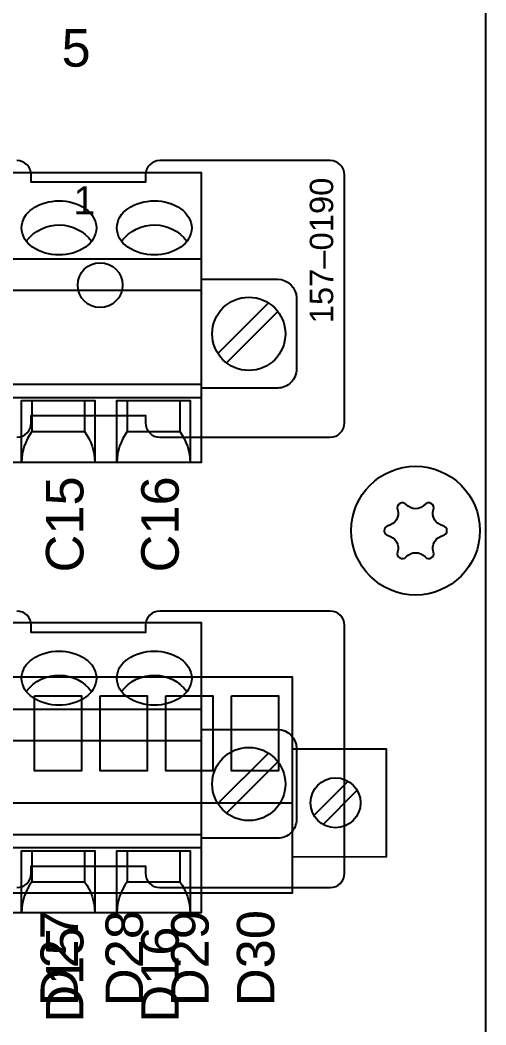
# Model space of a CAD drawing. Extents: x 0.3 to 23.7, y 0.2 to 17.8.
# Drawn here: x 22.022 to 23, y 4.174 to 6.282 of the extents above; entities that cross this region are included whole.
import ezdxf
from ezdxf.enums import TextEntityAlignment as Align

# ---------------------------------------------------------------- set-up
doc = ezdxf.new("R2010")
doc.units = 0
doc.header["$MEASUREMENT"] = 0
for name, color, linetype in [('1_02__1-__NONE__EIA-485', 7, 'CONTINUOUS'), ('1_04__3-___1__10-100BASE-T', 7, 'CONTINUOUS'), ('2_01__0-__EMPTY', 7, 'CONTINUOUS'), ('2_02__A-__SERIAL_COMMUNICA', 7, 'CONTINUOUS'), ('2_03__B-___3__DI___4__DO__', 7, 'CONTINUOUS'), ('2_04__1-___4__DI___4__DO_E', 7, 'CONTINUOUS'), ('2_05__C-___4__DI___4__DO_F', 7, 'CONTINUOUS'), ('2_06__D-___4__DI___3__DO_E', 7, 'CONTINUOUS'), ('2_07__2-___8__DO__ELECTROM', 7, 'CONTINUOUS'), ('2_08__3-___8__DI', 7, 'CONTINUOUS'), ('2_09__4-___14__DI', 7, 'CONTINUOUS'), ('2_10__6-___4__AI___4__AO__', 7, 'CONTINUOUS'), ('3_01__0-__EMPTY', 7, 'CONTINUOUS'), ('3_02__B-___3__DI___4__DO__', 7, 'CONTINUOUS'), ('3_03__1-___4__DI___4__DO_E', 7, 'CONTINUOUS'), ('3_04__C-___4__DI___4__DO_F', 7, 'CONTINUOUS'), ('3_05__D-___4__DI___3__DO_E', 7, 'CONTINUOUS'), ('3_06__2-___8__DO__ELECTROM', 7, 'CONTINUOUS'), ('3_07__3-___8__DI', 7, 'CONTINUOUS'), ('3_08__4-___14__DI', 7, 'CONTINUOUS'), ('3_09__6-___4__AI___4__AO__', 7, 'CONTINUOUS'), ('3_10__9-___10__RTD_INPUTS', 7, 'CONTINUOUS'), ('5_00_____DWG', 7, 'CONTINUOUS')]:
    doc.layers.add(name, color=color, linetype=linetype)
doc.styles.add('ARIAL', font='arial.ttf')

msp = doc.modelspace()

# ---------------------------------------------------------------- linework, layer by layer
at = {"layer": '2_01__0-__EMPTY'}
msp.add_lwpolyline([(22.0158, 5.4068, 0.414214), (22.0456, 5.4367), (22.0456, 5.4518), (22.2856, 5.4518), (22.2856, 5.4367, 0.414214), (22.3155, 5.4068), (22.6733, 5.4068, 0.414973), (22.7031, 5.4367), (22.7031, 5.9569, 0.414973), (22.6733, 5.9868), (22.3155, 5.9868, 0.414214), (22.2856, 5.9569), (22.2856, 5.9418), (22.0456, 5.9418), (22.0456, 5.9569, 0.414214), (22.0158, 5.9868)], format="xyb", dxfattribs=at)
at = {"layer": '2_02__A-__SERIAL_COMMUNICA'}
msp.add_circle((22.1904, 5.7256), 0.047, dxfattribs=at)
at = {"layer": '2_03__B-___3__DI___4__DO__'}
msp.add_lwpolyline([(20.8024, 5.9621), (22.4024, 5.9621), (22.4024, 5.3534), (20.8024, 5.3534)], close=True, dxfattribs=at)
for points in [[(22.0252, 5.8457, -0.244062), (22.0483, 5.8857, -0.154167), (22.1039, 5.9023, -0.154167), (22.1596, 5.8857, -0.236767), (22.1827, 5.8457, -0.24406), (22.1596, 5.8056, -0.154167), (22.1039, 5.789, -0.154167), (22.0483, 5.8056, -0.244061)], [(22.2252, 5.8457, -0.244062), (22.2483, 5.8857, -0.154167), (22.3039, 5.9023, -0.154167), (22.3596, 5.8857, -0.236767), (22.3827, 5.8457, -0.24406), (22.3596, 5.8056, -0.154167), (22.3039, 5.789, -0.154167), (22.2483, 5.8056, -0.244061)]]:
    msp.add_lwpolyline(points, format="xyb", close=True, dxfattribs=at)
for points in [[(22.0353, 5.8176, -0.001746), (22.0354, 5.8178, -0.240907), (22.1055, 5.852, -0.231198), (22.1725, 5.8178, -0.005828), (22.1728, 5.8178)], [(22.2353, 5.8176, -0.001746), (22.2354, 5.8178, -0.240907), (22.3055, 5.852, -0.231198), (22.3725, 5.8178, -0.005828), (22.3728, 5.8178)], [(22.4024, 5.738), (22.563, 5.738, -0.414169), (22.6024, 5.6986), (22.6024, 5.5491, -0.414258), (22.563, 5.5097), (22.4024, 5.5097)], [(22.0472, 5.4835), (22.0472, 5.4184, 0.162853), (22.0256, 5.3534, 1.944453)], [(22.1575, 5.4835), (22.1575, 5.4184, -0.162853), (22.1791, 5.3534, -1.944453)], [(22.2472, 5.4835), (22.2472, 5.4184, 0.162853), (22.2256, 5.3534, 1.944453)], [(22.3575, 5.4835), (22.3575, 5.4184, -0.162853), (22.3791, 5.3534, -1.944453)]]:
    msp.add_lwpolyline(points, format="xyb", dxfattribs=at)
for points in [[(20.8024, 5.7805), (22.4024, 5.7805)], [(20.8024, 5.7151), (22.4024, 5.7151)], [(22.4375, 5.5825), (22.5434, 5.6884)], [(22.4559, 5.5625), (22.5635, 5.67)], [(20.8024, 5.518), (22.4024, 5.518)], [(20.8024, 5.4902), (22.4024, 5.4902)], [(22.0256, 5.3534), (22.0256, 5.4835), (22.1791, 5.4835), (22.1791, 5.3534)], [(22.2256, 5.3534), (22.2256, 5.4835), (22.3791, 5.4835), (22.3791, 5.3534)], [(22.0472, 5.4184), (22.1575, 5.4184)], [(22.2472, 5.4184), (22.3575, 5.4184)]]:
    msp.add_lwpolyline(points, dxfattribs=at)
msp.add_circle((22.5024, 5.6235), 0.0768, dxfattribs=at)
at = {"layer": '2_04__1-___4__DI___4__DO_E'}
msp.add_lwpolyline([(20.8024, 5.9621), (22.4024, 5.9621), (22.4024, 5.3534), (20.8024, 5.3534)], close=True, dxfattribs=at)
for points in [[(22.0252, 5.8457, -0.244062), (22.0483, 5.8857, -0.154167), (22.1039, 5.9023, -0.154167), (22.1596, 5.8857, -0.236767), (22.1827, 5.8457, -0.24406), (22.1596, 5.8056, -0.154167), (22.1039, 5.789, -0.154167), (22.0483, 5.8056, -0.244061)], [(22.2252, 5.8457, -0.244062), (22.2483, 5.8857, -0.154167), (22.3039, 5.9023, -0.154167), (22.3596, 5.8857, -0.236767), (22.3827, 5.8457, -0.24406), (22.3596, 5.8056, -0.154167), (22.3039, 5.789, -0.154167), (22.2483, 5.8056, -0.244061)]]:
    msp.add_lwpolyline(points, format="xyb", close=True, dxfattribs=at)
for points in [[(22.0353, 5.8176, -0.001746), (22.0354, 5.8178, -0.240907), (22.1055, 5.852, -0.231198), (22.1725, 5.8178, -0.005828), (22.1728, 5.8178)], [(22.2353, 5.8176, -0.001746), (22.2354, 5.8178, -0.240907), (22.3055, 5.852, -0.231198), (22.3725, 5.8178, -0.005828), (22.3728, 5.8178)], [(22.4024, 5.738), (22.563, 5.738, -0.414169), (22.6024, 5.6986), (22.6024, 5.5491, -0.414258), (22.563, 5.5097), (22.4024, 5.5097)], [(22.0472, 5.4835), (22.0472, 5.4184, 0.162853), (22.0256, 5.3534, 1.944453)], [(22.1575, 5.4835), (22.1575, 5.4184, -0.162853), (22.1791, 5.3534, -1.944453)], [(22.2472, 5.4835), (22.2472, 5.4184, 0.162853), (22.2256, 5.3534, 1.944453)], [(22.3575, 5.4835), (22.3575, 5.4184, -0.162853), (22.3791, 5.3534, -1.944453)]]:
    msp.add_lwpolyline(points, format="xyb", dxfattribs=at)
for points in [[(20.8024, 5.7805), (22.4024, 5.7805)], [(20.8024, 5.7151), (22.4024, 5.7151)], [(22.4375, 5.5825), (22.5434, 5.6884)], [(22.4559, 5.5625), (22.5635, 5.67)], [(20.8024, 5.518), (22.4024, 5.518)], [(20.8024, 5.4902), (22.4024, 5.4902)], [(22.0256, 5.3534), (22.0256, 5.4835), (22.1791, 5.4835), (22.1791, 5.3534)], [(22.2256, 5.3534), (22.2256, 5.4835), (22.3791, 5.4835), (22.3791, 5.3534)], [(22.0472, 5.4184), (22.1575, 5.4184)], [(22.2472, 5.4184), (22.3575, 5.4184)]]:
    msp.add_lwpolyline(points, dxfattribs=at)
msp.add_circle((22.5024, 5.6235), 0.0768, dxfattribs=at)
at = {"layer": '2_05__C-___4__DI___4__DO_F'}
msp.add_lwpolyline([(20.8024, 5.9621), (22.4024, 5.9621), (22.4024, 5.3534), (20.8024, 5.3534)], close=True, dxfattribs=at)
for points in [[(22.0252, 5.8457, -0.244062), (22.0483, 5.8857, -0.154167), (22.1039, 5.9023, -0.154167), (22.1596, 5.8857, -0.236767), (22.1827, 5.8457, -0.24406), (22.1596, 5.8056, -0.154167), (22.1039, 5.789, -0.154167), (22.0483, 5.8056, -0.244061)], [(22.2252, 5.8457, -0.244062), (22.2483, 5.8857, -0.154167), (22.3039, 5.9023, -0.154167), (22.3596, 5.8857, -0.236767), (22.3827, 5.8457, -0.24406), (22.3596, 5.8056, -0.154167), (22.3039, 5.789, -0.154167), (22.2483, 5.8056, -0.244061)]]:
    msp.add_lwpolyline(points, format="xyb", close=True, dxfattribs=at)
for points in [[(22.0353, 5.8176, -0.001746), (22.0354, 5.8178, -0.240907), (22.1055, 5.852, -0.231198), (22.1725, 5.8178, -0.005828), (22.1728, 5.8178)], [(22.2353, 5.8176, -0.001746), (22.2354, 5.8178, -0.240907), (22.3055, 5.852, -0.231198), (22.3725, 5.8178, -0.005828), (22.3728, 5.8178)], [(22.4024, 5.738), (22.563, 5.738, -0.414169), (22.6024, 5.6986), (22.6024, 5.5491, -0.414258), (22.563, 5.5097), (22.4024, 5.5097)], [(22.0472, 5.4835), (22.0472, 5.4184, 0.162853), (22.0256, 5.3534, 1.944453)], [(22.1575, 5.4835), (22.1575, 5.4184, -0.162853), (22.1791, 5.3534, -1.944453)], [(22.2472, 5.4835), (22.2472, 5.4184, 0.162853), (22.2256, 5.3534, 1.944453)], [(22.3575, 5.4835), (22.3575, 5.4184, -0.162853), (22.3791, 5.3534, -1.944453)]]:
    msp.add_lwpolyline(points, format="xyb", dxfattribs=at)
for points in [[(20.8024, 5.7805), (22.4024, 5.7805)], [(20.8024, 5.7151), (22.4024, 5.7151)], [(22.4375, 5.5825), (22.5434, 5.6884)], [(22.4559, 5.5625), (22.5635, 5.67)], [(20.8024, 5.518), (22.4024, 5.518)], [(20.8024, 5.4902), (22.4024, 5.4902)], [(22.0256, 5.3534), (22.0256, 5.4835), (22.1791, 5.4835), (22.1791, 5.3534)], [(22.2256, 5.3534), (22.2256, 5.4835), (22.3791, 5.4835), (22.3791, 5.3534)], [(22.0472, 5.4184), (22.1575, 5.4184)], [(22.2472, 5.4184), (22.3575, 5.4184)]]:
    msp.add_lwpolyline(points, dxfattribs=at)
msp.add_circle((22.5024, 5.6235), 0.0768, dxfattribs=at)
at = {"layer": '2_06__D-___4__DI___3__DO_E'}
msp.add_lwpolyline([(20.8024, 5.9621), (22.4024, 5.9621), (22.4024, 5.3534), (20.8024, 5.3534)], close=True, dxfattribs=at)
for points in [[(22.0252, 5.8457, -0.244062), (22.0483, 5.8857, -0.154167), (22.1039, 5.9023, -0.154167), (22.1596, 5.8857, -0.236767), (22.1827, 5.8457, -0.24406), (22.1596, 5.8056, -0.154167), (22.1039, 5.789, -0.154167), (22.0483, 5.8056, -0.244061)], [(22.2252, 5.8457, -0.244062), (22.2483, 5.8857, -0.154167), (22.3039, 5.9023, -0.154167), (22.3596, 5.8857, -0.236767), (22.3827, 5.8457, -0.24406), (22.3596, 5.8056, -0.154167), (22.3039, 5.789, -0.154167), (22.2483, 5.8056, -0.244061)]]:
    msp.add_lwpolyline(points, format="xyb", close=True, dxfattribs=at)
for points in [[(22.0353, 5.8176, -0.001746), (22.0354, 5.8178, -0.240907), (22.1055, 5.852, -0.231198), (22.1725, 5.8178, -0.005828), (22.1728, 5.8178)], [(22.2353, 5.8176, -0.001746), (22.2354, 5.8178, -0.240907), (22.3055, 5.852, -0.231198), (22.3725, 5.8178, -0.005828), (22.3728, 5.8178)], [(22.4024, 5.738), (22.563, 5.738, -0.414169), (22.6024, 5.6986), (22.6024, 5.5491, -0.414258), (22.563, 5.5097), (22.4024, 5.5097)], [(22.0472, 5.4835), (22.0472, 5.4184, 0.162853), (22.0256, 5.3534, 1.944453)], [(22.1575, 5.4835), (22.1575, 5.4184, -0.162853), (22.1791, 5.3534, -1.944453)], [(22.2472, 5.4835), (22.2472, 5.4184, 0.162853), (22.2256, 5.3534, 1.944453)], [(22.3575, 5.4835), (22.3575, 5.4184, -0.162853), (22.3791, 5.3534, -1.944453)]]:
    msp.add_lwpolyline(points, format="xyb", dxfattribs=at)
for points in [[(20.8024, 5.7805), (22.4024, 5.7805)], [(20.8024, 5.7151), (22.4024, 5.7151)], [(22.4375, 5.5825), (22.5434, 5.6884)], [(22.4559, 5.5625), (22.5635, 5.67)], [(20.8024, 5.518), (22.4024, 5.518)], [(20.8024, 5.4902), (22.4024, 5.4902)], [(22.0256, 5.3534), (22.0256, 5.4835), (22.1791, 5.4835), (22.1791, 5.3534)], [(22.2256, 5.3534), (22.2256, 5.4835), (22.3791, 5.4835), (22.3791, 5.3534)], [(22.0472, 5.4184), (22.1575, 5.4184)], [(22.2472, 5.4184), (22.3575, 5.4184)]]:
    msp.add_lwpolyline(points, dxfattribs=at)
msp.add_circle((22.5024, 5.6235), 0.0768, dxfattribs=at)
at = {"layer": '2_07__2-___8__DO__ELECTROM'}
msp.add_lwpolyline([(20.8024, 5.9621), (22.4024, 5.9621), (22.4024, 5.3534), (20.8024, 5.3534)], close=True, dxfattribs=at)
for points in [[(22.0252, 5.8457, -0.244062), (22.0483, 5.8857, -0.154167), (22.1039, 5.9023, -0.154167), (22.1596, 5.8857, -0.236767), (22.1827, 5.8457, -0.24406), (22.1596, 5.8056, -0.154167), (22.1039, 5.789, -0.154167), (22.0483, 5.8056, -0.244061)], [(22.2252, 5.8457, -0.244062), (22.2483, 5.8857, -0.154167), (22.3039, 5.9023, -0.154167), (22.3596, 5.8857, -0.236767), (22.3827, 5.8457, -0.24406), (22.3596, 5.8056, -0.154167), (22.3039, 5.789, -0.154167), (22.2483, 5.8056, -0.244061)]]:
    msp.add_lwpolyline(points, format="xyb", close=True, dxfattribs=at)
for points in [[(22.0353, 5.8176, -0.001746), (22.0354, 5.8178, -0.240907), (22.1055, 5.852, -0.231198), (22.1725, 5.8178, -0.005828), (22.1728, 5.8178)], [(22.2353, 5.8176, -0.001746), (22.2354, 5.8178, -0.240907), (22.3055, 5.852, -0.231198), (22.3725, 5.8178, -0.005828), (22.3728, 5.8178)], [(22.4024, 5.738), (22.563, 5.738, -0.414169), (22.6024, 5.6986), (22.6024, 5.5491, -0.414258), (22.563, 5.5097), (22.4024, 5.5097)], [(22.0472, 5.4835), (22.0472, 5.4184, 0.162853), (22.0256, 5.3534, 1.944453)], [(22.1575, 5.4835), (22.1575, 5.4184, -0.162853), (22.1791, 5.3534, -1.944453)], [(22.2472, 5.4835), (22.2472, 5.4184, 0.162853), (22.2256, 5.3534, 1.944453)], [(22.3575, 5.4835), (22.3575, 5.4184, -0.162853), (22.3791, 5.3534, -1.944453)]]:
    msp.add_lwpolyline(points, format="xyb", dxfattribs=at)
for points in [[(20.8024, 5.7805), (22.4024, 5.7805)], [(20.8024, 5.7151), (22.4024, 5.7151)], [(22.4375, 5.5825), (22.5434, 5.6884)], [(22.4559, 5.5625), (22.5635, 5.67)], [(20.8024, 5.518), (22.4024, 5.518)], [(20.8024, 5.4902), (22.4024, 5.4902)], [(22.0256, 5.3534), (22.0256, 5.4835), (22.1791, 5.4835), (22.1791, 5.3534)], [(22.2256, 5.3534), (22.2256, 5.4835), (22.3791, 5.4835), (22.3791, 5.3534)], [(22.0472, 5.4184), (22.1575, 5.4184)], [(22.2472, 5.4184), (22.3575, 5.4184)]]:
    msp.add_lwpolyline(points, dxfattribs=at)
msp.add_circle((22.5024, 5.6235), 0.0768, dxfattribs=at)
at = {"layer": '2_08__3-___8__DI'}
msp.add_lwpolyline([(20.8024, 5.9621), (22.4024, 5.9621), (22.4024, 5.3534), (20.8024, 5.3534)], close=True, dxfattribs=at)
for points in [[(22.0252, 5.8457, -0.244062), (22.0483, 5.8857, -0.154167), (22.1039, 5.9023, -0.154167), (22.1596, 5.8857, -0.236767), (22.1827, 5.8457, -0.24406), (22.1596, 5.8056, -0.154167), (22.1039, 5.789, -0.154167), (22.0483, 5.8056, -0.244061)], [(22.2252, 5.8457, -0.244062), (22.2483, 5.8857, -0.154167), (22.3039, 5.9023, -0.154167), (22.3596, 5.8857, -0.236767), (22.3827, 5.8457, -0.24406), (22.3596, 5.8056, -0.154167), (22.3039, 5.789, -0.154167), (22.2483, 5.8056, -0.244061)]]:
    msp.add_lwpolyline(points, format="xyb", close=True, dxfattribs=at)
for points in [[(22.0353, 5.8176, -0.001746), (22.0354, 5.8178, -0.240907), (22.1055, 5.852, -0.231198), (22.1725, 5.8178, -0.005828), (22.1728, 5.8178)], [(22.2353, 5.8176, -0.001746), (22.2354, 5.8178, -0.240907), (22.3055, 5.852, -0.231198), (22.3725, 5.8178, -0.005828), (22.3728, 5.8178)], [(22.4024, 5.738), (22.563, 5.738, -0.414169), (22.6024, 5.6986), (22.6024, 5.5491, -0.414258), (22.563, 5.5097), (22.4024, 5.5097)], [(22.0472, 5.4835), (22.0472, 5.4184, 0.162853), (22.0256, 5.3534, 1.944453)], [(22.1575, 5.4835), (22.1575, 5.4184, -0.162853), (22.1791, 5.3534, -1.944453)], [(22.2472, 5.4835), (22.2472, 5.4184, 0.162853), (22.2256, 5.3534, 1.944453)], [(22.3575, 5.4835), (22.3575, 5.4184, -0.162853), (22.3791, 5.3534, -1.944453)]]:
    msp.add_lwpolyline(points, format="xyb", dxfattribs=at)
for points in [[(20.8024, 5.7805), (22.4024, 5.7805)], [(20.8024, 5.7151), (22.4024, 5.7151)], [(22.4375, 5.5825), (22.5434, 5.6884)], [(22.4559, 5.5625), (22.5635, 5.67)], [(20.8024, 5.518), (22.4024, 5.518)], [(20.8024, 5.4902), (22.4024, 5.4902)], [(22.0256, 5.3534), (22.0256, 5.4835), (22.1791, 5.4835), (22.1791, 5.3534)], [(22.2256, 5.3534), (22.2256, 5.4835), (22.3791, 5.4835), (22.3791, 5.3534)], [(22.0472, 5.4184), (22.1575, 5.4184)], [(22.2472, 5.4184), (22.3575, 5.4184)]]:
    msp.add_lwpolyline(points, dxfattribs=at)
msp.add_circle((22.5024, 5.6235), 0.0768, dxfattribs=at)
at = {"layer": '2_09__4-___14__DI'}
msp.add_lwpolyline([(20.8024, 5.9621), (22.4024, 5.9621), (22.4024, 5.3534), (20.8024, 5.3534)], close=True, dxfattribs=at)
for points in [[(22.0252, 5.8457, -0.244062), (22.0483, 5.8857, -0.154167), (22.1039, 5.9023, -0.154167), (22.1596, 5.8857, -0.236767), (22.1827, 5.8457, -0.24406), (22.1596, 5.8056, -0.154167), (22.1039, 5.789, -0.154167), (22.0483, 5.8056, -0.244061)], [(22.2252, 5.8457, -0.244062), (22.2483, 5.8857, -0.154167), (22.3039, 5.9023, -0.154167), (22.3596, 5.8857, -0.236767), (22.3827, 5.8457, -0.24406), (22.3596, 5.8056, -0.154167), (22.3039, 5.789, -0.154167), (22.2483, 5.8056, -0.244061)]]:
    msp.add_lwpolyline(points, format="xyb", close=True, dxfattribs=at)
for points in [[(22.0353, 5.8176, -0.001746), (22.0354, 5.8178, -0.240907), (22.1055, 5.852, -0.231198), (22.1725, 5.8178, -0.005828), (22.1728, 5.8178)], [(22.2353, 5.8176, -0.001746), (22.2354, 5.8178, -0.240907), (22.3055, 5.852, -0.231198), (22.3725, 5.8178, -0.005828), (22.3728, 5.8178)], [(22.4024, 5.738), (22.563, 5.738, -0.414169), (22.6024, 5.6986), (22.6024, 5.5491, -0.414258), (22.563, 5.5097), (22.4024, 5.5097)], [(22.0472, 5.4835), (22.0472, 5.4184, 0.162853), (22.0256, 5.3534, 1.944453)], [(22.1575, 5.4835), (22.1575, 5.4184, -0.162853), (22.1791, 5.3534, -1.944453)], [(22.2472, 5.4835), (22.2472, 5.4184, 0.162853), (22.2256, 5.3534, 1.944453)], [(22.3575, 5.4835), (22.3575, 5.4184, -0.162853), (22.3791, 5.3534, -1.944453)]]:
    msp.add_lwpolyline(points, format="xyb", dxfattribs=at)
for points in [[(20.8024, 5.7805), (22.4024, 5.7805)], [(20.8024, 5.7151), (22.4024, 5.7151)], [(22.4375, 5.5825), (22.5434, 5.6884)], [(22.4559, 5.5625), (22.5635, 5.67)], [(20.8024, 5.518), (22.4024, 5.518)], [(20.8024, 5.4902), (22.4024, 5.4902)], [(22.0256, 5.3534), (22.0256, 5.4835), (22.1791, 5.4835), (22.1791, 5.3534)], [(22.2256, 5.3534), (22.2256, 5.4835), (22.3791, 5.4835), (22.3791, 5.3534)], [(22.0472, 5.4184), (22.1575, 5.4184)], [(22.2472, 5.4184), (22.3575, 5.4184)]]:
    msp.add_lwpolyline(points, dxfattribs=at)
msp.add_circle((22.5024, 5.6235), 0.0768, dxfattribs=at)
at = {"layer": '2_10__6-___4__AI___4__AO__'}
msp.add_lwpolyline([(20.8024, 5.9621), (22.4024, 5.9621), (22.4024, 5.3534), (20.8024, 5.3534)], close=True, dxfattribs=at)
for points in [[(22.0252, 5.8457, -0.244062), (22.0483, 5.8857, -0.154167), (22.1039, 5.9023, -0.154167), (22.1596, 5.8857, -0.236767), (22.1827, 5.8457, -0.24406), (22.1596, 5.8056, -0.154167), (22.1039, 5.789, -0.154167), (22.0483, 5.8056, -0.244061)], [(22.2252, 5.8457, -0.244062), (22.2483, 5.8857, -0.154167), (22.3039, 5.9023, -0.154167), (22.3596, 5.8857, -0.236767), (22.3827, 5.8457, -0.24406), (22.3596, 5.8056, -0.154167), (22.3039, 5.789, -0.154167), (22.2483, 5.8056, -0.244061)]]:
    msp.add_lwpolyline(points, format="xyb", close=True, dxfattribs=at)
for points in [[(22.0353, 5.8176, -0.001746), (22.0354, 5.8178, -0.240907), (22.1055, 5.852, -0.231198), (22.1725, 5.8178, -0.005828), (22.1728, 5.8178)], [(22.2353, 5.8176, -0.001746), (22.2354, 5.8178, -0.240907), (22.3055, 5.852, -0.231198), (22.3725, 5.8178, -0.005828), (22.3728, 5.8178)], [(22.4024, 5.738), (22.563, 5.738, -0.414169), (22.6024, 5.6986), (22.6024, 5.5491, -0.414258), (22.563, 5.5097), (22.4024, 5.5097)], [(22.0472, 5.4835), (22.0472, 5.4184, 0.162853), (22.0256, 5.3534, 1.944453)], [(22.1575, 5.4835), (22.1575, 5.4184, -0.162853), (22.1791, 5.3534, -1.944453)], [(22.2472, 5.4835), (22.2472, 5.4184, 0.162853), (22.2256, 5.3534, 1.944453)], [(22.3575, 5.4835), (22.3575, 5.4184, -0.162853), (22.3791, 5.3534, -1.944453)]]:
    msp.add_lwpolyline(points, format="xyb", dxfattribs=at)
for points in [[(20.8024, 5.7805), (22.4024, 5.7805)], [(20.8024, 5.7151), (22.4024, 5.7151)], [(22.4375, 5.5825), (22.5434, 5.6884)], [(22.4559, 5.5625), (22.5635, 5.67)], [(20.8024, 5.518), (22.4024, 5.518)], [(20.8024, 5.4902), (22.4024, 5.4902)], [(22.0256, 5.3534), (22.0256, 5.4835), (22.1791, 5.4835), (22.1791, 5.3534)], [(22.2256, 5.3534), (22.2256, 5.4835), (22.3791, 5.4835), (22.3791, 5.3534)], [(22.0472, 5.4184), (22.1575, 5.4184)], [(22.2472, 5.4184), (22.3575, 5.4184)]]:
    msp.add_lwpolyline(points, dxfattribs=at)
msp.add_circle((22.5024, 5.6235), 0.0768, dxfattribs=at)
at = {"layer": '3_01__0-__EMPTY'}
msp.add_lwpolyline([(22.0158, 4.4619, 0.414214), (22.0456, 4.4918), (22.0456, 4.5069), (22.2856, 4.5069), (22.2856, 4.4918, 0.414214), (22.3155, 4.4619), (22.6733, 4.4619, 0.414973), (22.7031, 4.4918), (22.7031, 5.012, 0.414973), (22.6733, 5.0419), (22.3155, 5.0419, 0.414214), (22.2856, 5.012), (22.2856, 4.9969), (22.0456, 4.9969), (22.0456, 5.012, 0.414214), (22.0158, 5.0419)], format="xyb", dxfattribs=at)
at = {"layer": '3_02__B-___3__DI___4__DO__'}
msp.add_lwpolyline([(20.8024, 5.0177), (22.4024, 5.0177), (22.4024, 4.4089), (20.8024, 4.4089)], close=True, dxfattribs=at)
for points in [[(22.0252, 4.9012, -0.244062), (22.0483, 4.9412, -0.154167), (22.1039, 4.9578, -0.154167), (22.1596, 4.9412, -0.236767), (22.1827, 4.9012, -0.24406), (22.1596, 4.8611, -0.154167), (22.1039, 4.8445, -0.154167), (22.0483, 4.8611, -0.244061)], [(22.2252, 4.9012, -0.244062), (22.2483, 4.9412, -0.154167), (22.3039, 4.9578, -0.154167), (22.3596, 4.9412, -0.236767), (22.3827, 4.9012, -0.24406), (22.3596, 4.8611, -0.154167), (22.3039, 4.8445, -0.154167), (22.2483, 4.8611, -0.244061)]]:
    msp.add_lwpolyline(points, format="xyb", close=True, dxfattribs=at)
for points in [[(22.0353, 4.8731, -0.001746), (22.0354, 4.8733, -0.240907), (22.1055, 4.9075, -0.231198), (22.1725, 4.8733, -0.005828), (22.1728, 4.8734)], [(22.2353, 4.8731, -0.001746), (22.2354, 4.8733, -0.240907), (22.3055, 4.9075, -0.231198), (22.3725, 4.8733, -0.005828), (22.3728, 4.8734)], [(22.4024, 4.7935), (22.563, 4.7935, -0.414169), (22.6024, 4.7541), (22.6024, 4.6046, -0.414258), (22.563, 4.5652), (22.4024, 4.5652)], [(22.0472, 4.539), (22.0472, 4.4739, 0.162853), (22.0256, 4.4089, 1.944453)], [(22.1575, 4.539), (22.1575, 4.4739, -0.162853), (22.1791, 4.4089, -1.944453)], [(22.2472, 4.539), (22.2472, 4.4739, 0.162853), (22.2256, 4.4089, 1.944453)], [(22.3575, 4.539), (22.3575, 4.4739, -0.162853), (22.3791, 4.4089, -1.944453)]]:
    msp.add_lwpolyline(points, format="xyb", dxfattribs=at)
for points in [[(20.8024, 4.8361), (22.4024, 4.8361)], [(20.8024, 4.7706), (22.4024, 4.7706)], [(22.4375, 4.638), (22.5434, 4.7439)], [(22.4559, 4.618), (22.5635, 4.7255)], [(20.8024, 4.5735), (22.4024, 4.5735)], [(20.8024, 4.5457), (22.4024, 4.5457)], [(22.0256, 4.4089), (22.0256, 4.539), (22.1791, 4.539), (22.1791, 4.4089)], [(22.2256, 4.4089), (22.2256, 4.539), (22.3791, 4.539), (22.3791, 4.4089)], [(22.0472, 4.4739), (22.1575, 4.4739)], [(22.2472, 4.4739), (22.3575, 4.4739)]]:
    msp.add_lwpolyline(points, dxfattribs=at)
msp.add_circle((22.5024, 4.6791), 0.0768, dxfattribs=at)
at = {"layer": '3_03__1-___4__DI___4__DO_E'}
msp.add_lwpolyline([(20.8024, 5.0177), (22.4024, 5.0177), (22.4024, 4.4089), (20.8024, 4.4089)], close=True, dxfattribs=at)
for points in [[(22.0252, 4.9012, -0.244062), (22.0483, 4.9412, -0.154167), (22.1039, 4.9578, -0.154167), (22.1596, 4.9412, -0.236767), (22.1827, 4.9012, -0.24406), (22.1596, 4.8611, -0.154167), (22.1039, 4.8445, -0.154167), (22.0483, 4.8611, -0.244061)], [(22.2252, 4.9012, -0.244062), (22.2483, 4.9412, -0.154167), (22.3039, 4.9578, -0.154167), (22.3596, 4.9412, -0.236767), (22.3827, 4.9012, -0.24406), (22.3596, 4.8611, -0.154167), (22.3039, 4.8445, -0.154167), (22.2483, 4.8611, -0.244061)]]:
    msp.add_lwpolyline(points, format="xyb", close=True, dxfattribs=at)
for points in [[(22.0353, 4.8731, -0.001746), (22.0354, 4.8733, -0.240907), (22.1055, 4.9075, -0.231198), (22.1725, 4.8733, -0.005828), (22.1728, 4.8734)], [(22.2353, 4.8731, -0.001746), (22.2354, 4.8733, -0.240907), (22.3055, 4.9075, -0.231198), (22.3725, 4.8733, -0.005828), (22.3728, 4.8734)], [(22.4024, 4.7935), (22.563, 4.7935, -0.414169), (22.6024, 4.7541), (22.6024, 4.6046, -0.414258), (22.563, 4.5652), (22.4024, 4.5652)], [(22.0472, 4.539), (22.0472, 4.4739, 0.162853), (22.0256, 4.4089, 1.944453)], [(22.1575, 4.539), (22.1575, 4.4739, -0.162853), (22.1791, 4.4089, -1.944453)], [(22.2472, 4.539), (22.2472, 4.4739, 0.162853), (22.2256, 4.4089, 1.944453)], [(22.3575, 4.539), (22.3575, 4.4739, -0.162853), (22.3791, 4.4089, -1.944453)]]:
    msp.add_lwpolyline(points, format="xyb", dxfattribs=at)
for points in [[(20.8024, 4.8361), (22.4024, 4.8361)], [(20.8024, 4.7706), (22.4024, 4.7706)], [(22.4375, 4.638), (22.5434, 4.7439)], [(22.4559, 4.618), (22.5635, 4.7255)], [(20.8024, 4.5735), (22.4024, 4.5735)], [(20.8024, 4.5457), (22.4024, 4.5457)], [(22.0256, 4.4089), (22.0256, 4.539), (22.1791, 4.539), (22.1791, 4.4089)], [(22.2256, 4.4089), (22.2256, 4.539), (22.3791, 4.539), (22.3791, 4.4089)], [(22.0472, 4.4739), (22.1575, 4.4739)], [(22.2472, 4.4739), (22.3575, 4.4739)]]:
    msp.add_lwpolyline(points, dxfattribs=at)
msp.add_circle((22.5024, 4.6791), 0.0768, dxfattribs=at)
at = {"layer": '3_04__C-___4__DI___4__DO_F'}
msp.add_lwpolyline([(20.8024, 5.0177), (22.4024, 5.0177), (22.4024, 4.4089), (20.8024, 4.4089)], close=True, dxfattribs=at)
for points in [[(22.0252, 4.9012, -0.244062), (22.0483, 4.9412, -0.154167), (22.1039, 4.9578, -0.154167), (22.1596, 4.9412, -0.236767), (22.1827, 4.9012, -0.24406), (22.1596, 4.8611, -0.154167), (22.1039, 4.8445, -0.154167), (22.0483, 4.8611, -0.244061)], [(22.2252, 4.9012, -0.244062), (22.2483, 4.9412, -0.154167), (22.3039, 4.9578, -0.154167), (22.3596, 4.9412, -0.236767), (22.3827, 4.9012, -0.24406), (22.3596, 4.8611, -0.154167), (22.3039, 4.8445, -0.154167), (22.2483, 4.8611, -0.244061)]]:
    msp.add_lwpolyline(points, format="xyb", close=True, dxfattribs=at)
for points in [[(22.0353, 4.8731, -0.001746), (22.0354, 4.8733, -0.240907), (22.1055, 4.9075, -0.231198), (22.1725, 4.8733, -0.005828), (22.1728, 4.8734)], [(22.2353, 4.8731, -0.001746), (22.2354, 4.8733, -0.240907), (22.3055, 4.9075, -0.231198), (22.3725, 4.8733, -0.005828), (22.3728, 4.8734)], [(22.4024, 4.7935), (22.563, 4.7935, -0.414169), (22.6024, 4.7541), (22.6024, 4.6046, -0.414258), (22.563, 4.5652), (22.4024, 4.5652)], [(22.0472, 4.539), (22.0472, 4.4739, 0.162853), (22.0256, 4.4089, 1.944453)], [(22.1575, 4.539), (22.1575, 4.4739, -0.162853), (22.1791, 4.4089, -1.944453)], [(22.2472, 4.539), (22.2472, 4.4739, 0.162853), (22.2256, 4.4089, 1.944453)], [(22.3575, 4.539), (22.3575, 4.4739, -0.162853), (22.3791, 4.4089, -1.944453)]]:
    msp.add_lwpolyline(points, format="xyb", dxfattribs=at)
for points in [[(20.8024, 4.8361), (22.4024, 4.8361)], [(20.8024, 4.7706), (22.4024, 4.7706)], [(22.4375, 4.638), (22.5434, 4.7439)], [(22.4559, 4.618), (22.5635, 4.7255)], [(20.8024, 4.5735), (22.4024, 4.5735)], [(20.8024, 4.5457), (22.4024, 4.5457)], [(22.0256, 4.4089), (22.0256, 4.539), (22.1791, 4.539), (22.1791, 4.4089)], [(22.2256, 4.4089), (22.2256, 4.539), (22.3791, 4.539), (22.3791, 4.4089)], [(22.0472, 4.4739), (22.1575, 4.4739)], [(22.2472, 4.4739), (22.3575, 4.4739)]]:
    msp.add_lwpolyline(points, dxfattribs=at)
msp.add_circle((22.5024, 4.6791), 0.0768, dxfattribs=at)
at = {"layer": '3_05__D-___4__DI___3__DO_E'}
msp.add_lwpolyline([(20.8024, 5.0177), (22.4024, 5.0177), (22.4024, 4.4089), (20.8024, 4.4089)], close=True, dxfattribs=at)
for points in [[(22.0252, 4.9012, -0.244062), (22.0483, 4.9412, -0.154167), (22.1039, 4.9578, -0.154167), (22.1596, 4.9412, -0.236767), (22.1827, 4.9012, -0.24406), (22.1596, 4.8611, -0.154167), (22.1039, 4.8445, -0.154167), (22.0483, 4.8611, -0.244061)], [(22.2252, 4.9012, -0.244062), (22.2483, 4.9412, -0.154167), (22.3039, 4.9578, -0.154167), (22.3596, 4.9412, -0.236767), (22.3827, 4.9012, -0.24406), (22.3596, 4.8611, -0.154167), (22.3039, 4.8445, -0.154167), (22.2483, 4.8611, -0.244061)]]:
    msp.add_lwpolyline(points, format="xyb", close=True, dxfattribs=at)
for points in [[(22.0353, 4.8731, -0.001746), (22.0354, 4.8733, -0.240907), (22.1055, 4.9075, -0.231198), (22.1725, 4.8733, -0.005828), (22.1728, 4.8734)], [(22.2353, 4.8731, -0.001746), (22.2354, 4.8733, -0.240907), (22.3055, 4.9075, -0.231198), (22.3725, 4.8733, -0.005828), (22.3728, 4.8734)], [(22.4024, 4.7935), (22.563, 4.7935, -0.414169), (22.6024, 4.7541), (22.6024, 4.6046, -0.414258), (22.563, 4.5652), (22.4024, 4.5652)], [(22.0472, 4.539), (22.0472, 4.4739, 0.162853), (22.0256, 4.4089, 1.944453)], [(22.1575, 4.539), (22.1575, 4.4739, -0.162853), (22.1791, 4.4089, -1.944453)], [(22.2472, 4.539), (22.2472, 4.4739, 0.162853), (22.2256, 4.4089, 1.944453)], [(22.3575, 4.539), (22.3575, 4.4739, -0.162853), (22.3791, 4.4089, -1.944453)]]:
    msp.add_lwpolyline(points, format="xyb", dxfattribs=at)
for points in [[(20.8024, 4.8361), (22.4024, 4.8361)], [(20.8024, 4.7706), (22.4024, 4.7706)], [(22.4375, 4.638), (22.5434, 4.7439)], [(22.4559, 4.618), (22.5635, 4.7255)], [(20.8024, 4.5735), (22.4024, 4.5735)], [(20.8024, 4.5457), (22.4024, 4.5457)], [(22.0256, 4.4089), (22.0256, 4.539), (22.1791, 4.539), (22.1791, 4.4089)], [(22.2256, 4.4089), (22.2256, 4.539), (22.3791, 4.539), (22.3791, 4.4089)], [(22.0472, 4.4739), (22.1575, 4.4739)], [(22.2472, 4.4739), (22.3575, 4.4739)]]:
    msp.add_lwpolyline(points, dxfattribs=at)
msp.add_circle((22.5024, 4.6791), 0.0768, dxfattribs=at)
at = {"layer": '3_06__2-___8__DO__ELECTROM'}
msp.add_lwpolyline([(20.8024, 5.0177), (22.4024, 5.0177), (22.4024, 4.4089), (20.8024, 4.4089)], close=True, dxfattribs=at)
for points in [[(22.0252, 4.9012, -0.244062), (22.0483, 4.9412, -0.154167), (22.1039, 4.9578, -0.154167), (22.1596, 4.9412, -0.236767), (22.1827, 4.9012, -0.24406), (22.1596, 4.8611, -0.154167), (22.1039, 4.8445, -0.154167), (22.0483, 4.8611, -0.244061)], [(22.2252, 4.9012, -0.244062), (22.2483, 4.9412, -0.154167), (22.3039, 4.9578, -0.154167), (22.3596, 4.9412, -0.236767), (22.3827, 4.9012, -0.24406), (22.3596, 4.8611, -0.154167), (22.3039, 4.8445, -0.154167), (22.2483, 4.8611, -0.244061)]]:
    msp.add_lwpolyline(points, format="xyb", close=True, dxfattribs=at)
for points in [[(22.0353, 4.8731, -0.001746), (22.0354, 4.8733, -0.240907), (22.1055, 4.9075, -0.231198), (22.1725, 4.8733, -0.005828), (22.1728, 4.8734)], [(22.2353, 4.8731, -0.001746), (22.2354, 4.8733, -0.240907), (22.3055, 4.9075, -0.231198), (22.3725, 4.8733, -0.005828), (22.3728, 4.8734)], [(22.4024, 4.7935), (22.563, 4.7935, -0.414169), (22.6024, 4.7541), (22.6024, 4.6046, -0.414258), (22.563, 4.5652), (22.4024, 4.5652)], [(22.0472, 4.539), (22.0472, 4.4739, 0.162853), (22.0256, 4.4089, 1.944453)], [(22.1575, 4.539), (22.1575, 4.4739, -0.162853), (22.1791, 4.4089, -1.944453)], [(22.2472, 4.539), (22.2472, 4.4739, 0.162853), (22.2256, 4.4089, 1.944453)], [(22.3575, 4.539), (22.3575, 4.4739, -0.162853), (22.3791, 4.4089, -1.944453)]]:
    msp.add_lwpolyline(points, format="xyb", dxfattribs=at)
for points in [[(20.8024, 4.8361), (22.4024, 4.8361)], [(20.8024, 4.7706), (22.4024, 4.7706)], [(22.4375, 4.638), (22.5434, 4.7439)], [(22.4559, 4.618), (22.5635, 4.7255)], [(20.8024, 4.5735), (22.4024, 4.5735)], [(20.8024, 4.5457), (22.4024, 4.5457)], [(22.0256, 4.4089), (22.0256, 4.539), (22.1791, 4.539), (22.1791, 4.4089)], [(22.2256, 4.4089), (22.2256, 4.539), (22.3791, 4.539), (22.3791, 4.4089)], [(22.0472, 4.4739), (22.1575, 4.4739)], [(22.2472, 4.4739), (22.3575, 4.4739)]]:
    msp.add_lwpolyline(points, dxfattribs=at)
msp.add_circle((22.5024, 4.6791), 0.0768, dxfattribs=at)
at = {"layer": '3_07__3-___8__DI'}
msp.add_lwpolyline([(20.8024, 5.0177), (22.4024, 5.0177), (22.4024, 4.4089), (20.8024, 4.4089)], close=True, dxfattribs=at)
for points in [[(22.0252, 4.9012, -0.244062), (22.0483, 4.9412, -0.154167), (22.1039, 4.9578, -0.154167), (22.1596, 4.9412, -0.236767), (22.1827, 4.9012, -0.24406), (22.1596, 4.8611, -0.154167), (22.1039, 4.8445, -0.154167), (22.0483, 4.8611, -0.244061)], [(22.2252, 4.9012, -0.244062), (22.2483, 4.9412, -0.154167), (22.3039, 4.9578, -0.154167), (22.3596, 4.9412, -0.236767), (22.3827, 4.9012, -0.24406), (22.3596, 4.8611, -0.154167), (22.3039, 4.8445, -0.154167), (22.2483, 4.8611, -0.244061)]]:
    msp.add_lwpolyline(points, format="xyb", close=True, dxfattribs=at)
for points in [[(22.0353, 4.8731, -0.001746), (22.0354, 4.8733, -0.240907), (22.1055, 4.9075, -0.231198), (22.1725, 4.8733, -0.005828), (22.1728, 4.8734)], [(22.2353, 4.8731, -0.001746), (22.2354, 4.8733, -0.240907), (22.3055, 4.9075, -0.231198), (22.3725, 4.8733, -0.005828), (22.3728, 4.8734)], [(22.4024, 4.7935), (22.563, 4.7935, -0.414169), (22.6024, 4.7541), (22.6024, 4.6046, -0.414258), (22.563, 4.5652), (22.4024, 4.5652)], [(22.0472, 4.539), (22.0472, 4.4739, 0.162853), (22.0256, 4.4089, 1.944453)], [(22.1575, 4.539), (22.1575, 4.4739, -0.162853), (22.1791, 4.4089, -1.944453)], [(22.2472, 4.539), (22.2472, 4.4739, 0.162853), (22.2256, 4.4089, 1.944453)], [(22.3575, 4.539), (22.3575, 4.4739, -0.162853), (22.3791, 4.4089, -1.944453)]]:
    msp.add_lwpolyline(points, format="xyb", dxfattribs=at)
for points in [[(20.8024, 4.8361), (22.4024, 4.8361)], [(20.8024, 4.7706), (22.4024, 4.7706)], [(22.4375, 4.638), (22.5434, 4.7439)], [(22.4559, 4.618), (22.5635, 4.7255)], [(20.8024, 4.5735), (22.4024, 4.5735)], [(20.8024, 4.5457), (22.4024, 4.5457)], [(22.0256, 4.4089), (22.0256, 4.539), (22.1791, 4.539), (22.1791, 4.4089)], [(22.2256, 4.4089), (22.2256, 4.539), (22.3791, 4.539), (22.3791, 4.4089)], [(22.0472, 4.4739), (22.1575, 4.4739)], [(22.2472, 4.4739), (22.3575, 4.4739)]]:
    msp.add_lwpolyline(points, dxfattribs=at)
msp.add_circle((22.5024, 4.6791), 0.0768, dxfattribs=at)
at = {"layer": '3_08__4-___14__DI'}
msp.add_lwpolyline([(20.8024, 5.0177), (22.4024, 5.0177), (22.4024, 4.4089), (20.8024, 4.4089)], close=True, dxfattribs=at)
for points in [[(22.0252, 4.9012, -0.244062), (22.0483, 4.9412, -0.154167), (22.1039, 4.9578, -0.154167), (22.1596, 4.9412, -0.236767), (22.1827, 4.9012, -0.24406), (22.1596, 4.8611, -0.154167), (22.1039, 4.8445, -0.154167), (22.0483, 4.8611, -0.244061)], [(22.2252, 4.9012, -0.244062), (22.2483, 4.9412, -0.154167), (22.3039, 4.9578, -0.154167), (22.3596, 4.9412, -0.236767), (22.3827, 4.9012, -0.24406), (22.3596, 4.8611, -0.154167), (22.3039, 4.8445, -0.154167), (22.2483, 4.8611, -0.244061)]]:
    msp.add_lwpolyline(points, format="xyb", close=True, dxfattribs=at)
for points in [[(22.0353, 4.8731, -0.001746), (22.0354, 4.8733, -0.240907), (22.1055, 4.9075, -0.231198), (22.1725, 4.8733, -0.005828), (22.1728, 4.8734)], [(22.2353, 4.8731, -0.001746), (22.2354, 4.8733, -0.240907), (22.3055, 4.9075, -0.231198), (22.3725, 4.8733, -0.005828), (22.3728, 4.8734)], [(22.4024, 4.7935), (22.563, 4.7935, -0.414169), (22.6024, 4.7541), (22.6024, 4.6046, -0.414258), (22.563, 4.5652), (22.4024, 4.5652)], [(22.0472, 4.539), (22.0472, 4.4739, 0.162853), (22.0256, 4.4089, 1.944453)], [(22.1575, 4.539), (22.1575, 4.4739, -0.162853), (22.1791, 4.4089, -1.944453)], [(22.2472, 4.539), (22.2472, 4.4739, 0.162853), (22.2256, 4.4089, 1.944453)], [(22.3575, 4.539), (22.3575, 4.4739, -0.162853), (22.3791, 4.4089, -1.944453)]]:
    msp.add_lwpolyline(points, format="xyb", dxfattribs=at)
for points in [[(20.8024, 4.8361), (22.4024, 4.8361)], [(20.8024, 4.7706), (22.4024, 4.7706)], [(22.4375, 4.638), (22.5434, 4.7439)], [(22.4559, 4.618), (22.5635, 4.7255)], [(20.8024, 4.5735), (22.4024, 4.5735)], [(20.8024, 4.5457), (22.4024, 4.5457)], [(22.0256, 4.4089), (22.0256, 4.539), (22.1791, 4.539), (22.1791, 4.4089)], [(22.2256, 4.4089), (22.2256, 4.539), (22.3791, 4.539), (22.3791, 4.4089)], [(22.0472, 4.4739), (22.1575, 4.4739)], [(22.2472, 4.4739), (22.3575, 4.4739)]]:
    msp.add_lwpolyline(points, dxfattribs=at)
msp.add_circle((22.5024, 4.6791), 0.0768, dxfattribs=at)
at = {"layer": '3_09__6-___4__AI___4__AO__'}
msp.add_lwpolyline([(20.8024, 5.0177), (22.4024, 5.0177), (22.4024, 4.4089), (20.8024, 4.4089)], close=True, dxfattribs=at)
for points in [[(22.0252, 4.9012, -0.244062), (22.0483, 4.9412, -0.154167), (22.1039, 4.9578, -0.154167), (22.1596, 4.9412, -0.236767), (22.1827, 4.9012, -0.24406), (22.1596, 4.8611, -0.154167), (22.1039, 4.8445, -0.154167), (22.0483, 4.8611, -0.244061)], [(22.2252, 4.9012, -0.244062), (22.2483, 4.9412, -0.154167), (22.3039, 4.9578, -0.154167), (22.3596, 4.9412, -0.236767), (22.3827, 4.9012, -0.24406), (22.3596, 4.8611, -0.154167), (22.3039, 4.8445, -0.154167), (22.2483, 4.8611, -0.244061)]]:
    msp.add_lwpolyline(points, format="xyb", close=True, dxfattribs=at)
for points in [[(22.0353, 4.8731, -0.001746), (22.0354, 4.8733, -0.240907), (22.1055, 4.9075, -0.231198), (22.1725, 4.8733, -0.005828), (22.1728, 4.8734)], [(22.2353, 4.8731, -0.001746), (22.2354, 4.8733, -0.240907), (22.3055, 4.9075, -0.231198), (22.3725, 4.8733, -0.005828), (22.3728, 4.8734)], [(22.4024, 4.7935), (22.563, 4.7935, -0.414169), (22.6024, 4.7541), (22.6024, 4.6046, -0.414258), (22.563, 4.5652), (22.4024, 4.5652)], [(22.0472, 4.539), (22.0472, 4.4739, 0.162853), (22.0256, 4.4089, 1.944453)], [(22.1575, 4.539), (22.1575, 4.4739, -0.162853), (22.1791, 4.4089, -1.944453)], [(22.2472, 4.539), (22.2472, 4.4739, 0.162853), (22.2256, 4.4089, 1.944453)], [(22.3575, 4.539), (22.3575, 4.4739, -0.162853), (22.3791, 4.4089, -1.944453)]]:
    msp.add_lwpolyline(points, format="xyb", dxfattribs=at)
for points in [[(20.8024, 4.8361), (22.4024, 4.8361)], [(20.8024, 4.7706), (22.4024, 4.7706)], [(22.4375, 4.638), (22.5434, 4.7439)], [(22.4559, 4.618), (22.5635, 4.7255)], [(20.8024, 4.5735), (22.4024, 4.5735)], [(20.8024, 4.5457), (22.4024, 4.5457)], [(22.0256, 4.4089), (22.0256, 4.539), (22.1791, 4.539), (22.1791, 4.4089)], [(22.2256, 4.4089), (22.2256, 4.539), (22.3791, 4.539), (22.3791, 4.4089)], [(22.0472, 4.4739), (22.1575, 4.4739)], [(22.2472, 4.4739), (22.3575, 4.4739)]]:
    msp.add_lwpolyline(points, dxfattribs=at)
msp.add_circle((22.5024, 4.6791), 0.0768, dxfattribs=at)
at = {"layer": '3_10__9-___10__RTD_INPUTS'}
for points in [[(20.5073, 4.4507), (22.5939, 4.4507), (22.5939, 4.9035), (20.5073, 4.9035)], [(22.0526, 4.8641), (22.151, 4.8641), (22.151, 4.7066), (22.0526, 4.7066)], [(22.1904, 4.8641), (22.2888, 4.8641), (22.2888, 4.7066), (22.1904, 4.7066)], [(22.3281, 4.8641), (22.4266, 4.8641), (22.4266, 4.7066), (22.3281, 4.7066)], [(22.4659, 4.8641), (22.5644, 4.8641), (22.5644, 4.7066), (22.4659, 4.7066)]]:
    msp.add_lwpolyline(points, close=True, dxfattribs=at)
for points in [[(22.5939, 4.7529), (22.7907, 4.7529), (22.7907, 4.5265), (22.5939, 4.5259)], [(22.7107, 4.6851), (22.639, 4.6134)], [(22.6582, 4.5942), (22.7299, 4.6659)], [(20.5073, 4.6397), (22.5939, 4.6397)]]:
    msp.add_lwpolyline(points, dxfattribs=at)
msp.add_circle((22.6844, 4.6397), 0.0525, dxfattribs=at)
at = {"layer": '5_00_____DWG'}
for points in [[(17.9705, 1.5688), (22.6358, 1.5688, 0.414214), (22.7146, 1.6476), (22.7146, 1.7361, -0.414214), (22.8327, 1.8543), (22.9213, 1.8543, 0.414214), (23, 1.933), (23, 8.4881, 0.414214), (22.9213, 8.5669), (22.8327, 8.5669, -0.414214), (22.7146, 8.685), (22.7146, 8.7735, 0.414214), (22.6358, 8.8523), (17.9705, 8.8523, 0.414214), (17.8917, 8.7735), (17.8917, 8.685, -0.414214), (17.7736, 8.5669), (17.685, 8.5669, 0.414214), (17.6063, 8.4881), (17.6063, 1.933, 0.414214), (17.685, 1.8543), (17.7736, 1.8543, -0.414214), (17.8917, 1.7361), (17.8917, 1.6476, 0.414214)], [(22.8923, 5.1874, -0.214133), (22.9099, 5.2002, 0.812603), (22.9099, 5.2208, -0.213359), (22.8923, 5.2335, -0.215316), (22.89, 5.2552, 0.812603), (22.8721, 5.2655, -0.213211), (22.8524, 5.2567, -0.214133), (22.8325, 5.2655, 0.812603), (22.8146, 5.2552, -0.215316), (22.8123, 5.2335, -0.213359), (22.7947, 5.2208, 0.812603), (22.7947, 5.2002, -0.214133), (22.8123, 5.1874, -0.213673), (22.8146, 5.1658, 0.812603), (22.8324, 5.1554, -0.214133), (22.8523, 5.1643, -0.214133), (22.8722, 5.1554, 0.812603), (22.8901, 5.1658, -0.213673)]]:
    msp.add_lwpolyline(points, format="xyb", close=True, dxfattribs=at)
msp.add_circle((22.8524, 5.2106), 0.135, dxfattribs=at)

# ---------------------------------------------------------------- texts
at = {"layer": '1_02__1-__NONE__EIA-485', "style": 'ARIAL'}
msp.add_text('5', height=0.0787, dxfattribs=at).set_placement((22.14, 6.1839), align=Align.CENTER)
msp.add_text('5', height=0.0787, dxfattribs=at).set_placement((22.14, 6.1839), align=Align.CENTER)
at = {"layer": '1_04__3-___1__10-100BASE-T', "style": 'ARIAL'}
msp.add_text('5', height=0.0787, dxfattribs=at).set_placement((22.14, 6.1839), align=Align.CENTER)
msp.add_text('5', height=0.0787, dxfattribs=at).set_placement((22.14, 6.1839), align=Align.CENTER)
at = {"layer": '2_01__0-__EMPTY', "style": 'ARIAL'}
for s, p in [('C15', (22.1553, 5.1229)), ('C16', (22.3553, 5.1229))]:
    msp.add_text(s, height=0.07867, rotation=90, dxfattribs=at).set_placement(p)
at = {"layer": '2_02__A-__SERIAL_COMMUNICA', "style": 'ARIAL'}
msp.add_text('157–0190', height=0.04917, rotation=90, dxfattribs=at).set_placement((22.6795, 5.6455))
msp.add_text('1', height=0.059, dxfattribs=at).set_placement((22.1344, 5.8741))
at = {"layer": '2_03__B-___3__DI___4__DO__', "style": 'ARIAL'}
for s, p in [('C15', (22.1553, 5.1229)), ('C16', (22.3553, 5.1229))]:
    msp.add_text(s, height=0.07867, rotation=90, dxfattribs=at).set_placement(p)
at = {"layer": '2_04__1-___4__DI___4__DO_E', "style": 'ARIAL'}
for s, p in [('C15', (22.1553, 5.1229)), ('C16', (22.3553, 5.1229))]:
    msp.add_text(s, height=0.07867, rotation=90, dxfattribs=at).set_placement(p)
at = {"layer": '2_05__C-___4__DI___4__DO_F', "style": 'ARIAL'}
for s, p in [('C15', (22.1553, 5.1229)), ('C16', (22.3553, 5.1229))]:
    msp.add_text(s, height=0.07867, rotation=90, dxfattribs=at).set_placement(p)
at = {"layer": '2_06__D-___4__DI___3__DO_E', "style": 'ARIAL'}
for s, p in [('C15', (22.1553, 5.1229)), ('C16', (22.3553, 5.1229))]:
    msp.add_text(s, height=0.07867, rotation=90, dxfattribs=at).set_placement(p)
at = {"layer": '2_07__2-___8__DO__ELECTROM', "style": 'ARIAL'}
for s, p in [('C15', (22.1553, 5.1229)), ('C16', (22.3553, 5.1229))]:
    msp.add_text(s, height=0.07867, rotation=90, dxfattribs=at).set_placement(p)
at = {"layer": '2_08__3-___8__DI', "style": 'ARIAL'}
for s, p in [('C15', (22.1553, 5.1229)), ('C16', (22.3553, 5.1229))]:
    msp.add_text(s, height=0.07867, rotation=90, dxfattribs=at).set_placement(p)
at = {"layer": '2_09__4-___14__DI', "style": 'ARIAL'}
for s, p in [('C15', (22.1553, 5.1229)), ('C16', (22.3553, 5.1229))]:
    msp.add_text(s, height=0.07867, rotation=90, dxfattribs=at).set_placement(p)
at = {"layer": '2_10__6-___4__AI___4__AO__', "style": 'ARIAL'}
for s, p in [('C15', (22.1553, 5.1229)), ('C16', (22.3553, 5.1229))]:
    msp.add_text(s, height=0.07867, rotation=90, dxfattribs=at).set_placement(p)
at = {"layer": '3_01__0-__EMPTY', "style": 'ARIAL'}
for s, p in [('D15', (22.1553, 4.1784)), ('D16', (22.3553, 4.1784))]:
    msp.add_text(s, height=0.07867, rotation=90, dxfattribs=at).set_placement(p)
at = {"layer": '3_02__B-___3__DI___4__DO__', "style": 'ARIAL'}
for s, p in [('D15', (22.1553, 4.1784)), ('D16', (22.3553, 4.1784))]:
    msp.add_text(s, height=0.07867, rotation=90, dxfattribs=at).set_placement(p)
at = {"layer": '3_03__1-___4__DI___4__DO_E', "style": 'ARIAL'}
for s, p in [('D15', (22.1553, 4.1784)), ('D16', (22.3553, 4.1784))]:
    msp.add_text(s, height=0.07867, rotation=90, dxfattribs=at).set_placement(p)
at = {"layer": '3_04__C-___4__DI___4__DO_F', "style": 'ARIAL'}
for s, p in [('D15', (22.1553, 4.1784)), ('D16', (22.3553, 4.1784))]:
    msp.add_text(s, height=0.07867, rotation=90, dxfattribs=at).set_placement(p)
at = {"layer": '3_05__D-___4__DI___3__DO_E', "style": 'ARIAL'}
for s, p in [('D15', (22.1553, 4.1784)), ('D16', (22.3553, 4.1784))]:
    msp.add_text(s, height=0.07867, rotation=90, dxfattribs=at).set_placement(p)
at = {"layer": '3_06__2-___8__DO__ELECTROM', "style": 'ARIAL'}
for s, p in [('D15', (22.1553, 4.1784)), ('D16', (22.3553, 4.1784))]:
    msp.add_text(s, height=0.07867, rotation=90, dxfattribs=at).set_placement(p)
at = {"layer": '3_07__3-___8__DI', "style": 'ARIAL'}
for s, p in [('D15', (22.1553, 4.1784)), ('D16', (22.3553, 4.1784))]:
    msp.add_text(s, height=0.07867, rotation=90, dxfattribs=at).set_placement(p)
at = {"layer": '3_08__4-___14__DI', "style": 'ARIAL'}
for s, p in [('D15', (22.1553, 4.1784)), ('D16', (22.3553, 4.1784))]:
    msp.add_text(s, height=0.07867, rotation=90, dxfattribs=at).set_placement(p)
at = {"layer": '3_09__6-___4__AI___4__AO__', "style": 'ARIAL'}
for s, p in [('D15', (22.1553, 4.1784)), ('D16', (22.3553, 4.1784))]:
    msp.add_text(s, height=0.07867, rotation=90, dxfattribs=at).set_placement(p)
at = {"layer": '3_10__9-___10__RTD_INPUTS', "style": 'ARIAL'}
for s, p in [('D27', (22.1438, 4.2131)), ('D28', (22.2803, 4.2131)), ('D29', (22.4181, 4.2131)), ('D30', (22.556, 4.2131))]:
    msp.add_text(s, height=0.07867, rotation=90, dxfattribs=at).set_placement(p)

doc.saveas('drawing.dxf')
